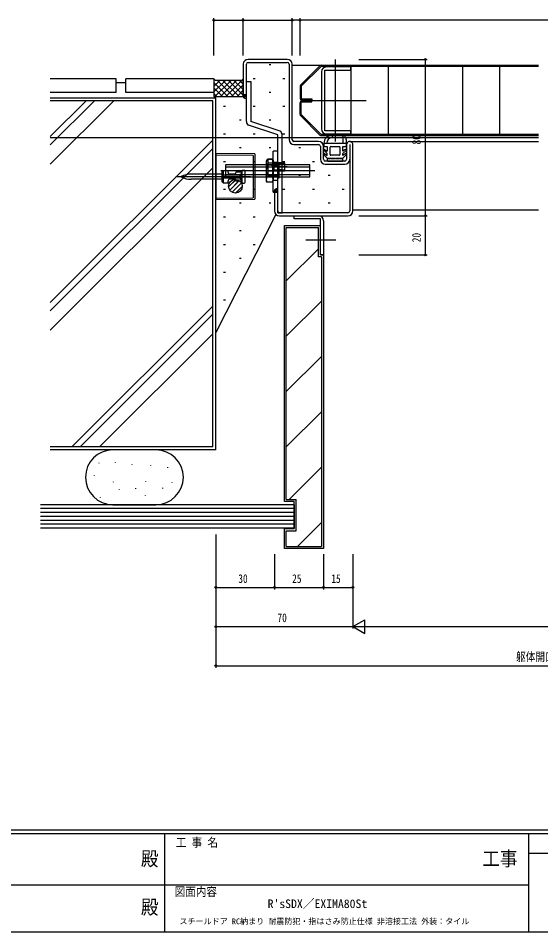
# Model space of a CAD drawing. Units: millimetres, scale not verified. Extents: x -567 to 567, y -403 to 403.
# Drawn here: x -87.4 to 179.5, y -403 to 64 of the extents above; entities that cross this region are included whole.
import ezdxf
from ezdxf.enums import TextEntityAlignment as Align

# ---------------------------------------------------------------- set-up
doc = ezdxf.new("R2010")
doc.units = ezdxf.units.MM
doc.header["$LTSCALE"] = 2
for name, color, linetype in [('0-1_USER1', 3, 'Continuous'), ('0-2_YKK_11', 7, 'Continuous'), ('0-3_YKK_12', 2, 'Continuous'), ('0-4_YKK_13', 4, 'Continuous'), ('0-5_YKK_D', 6, 'Continuous'), ('0-6_YKK_ZWAK', 7, 'Continuous'), ('0-7_YSS_K', 3, 'Continuous'), ('0-8_YSS_KE', 3, 'Continuous')]:
    doc.layers.add(name, color=color, linetype=linetype)
doc.styles.add('ＭＳ ゴシック', font='')
doc.styles.get('ＭＳ ゴシック').set_extended_font_data('MS Gothic')

msp = doc.modelspace()

# ---------------------------------------------------------------- linework, layer by layer
at = {"layer": '0-2_YKK_11'}
for p, q in [((49.999, 43.005), (29.999, 43.005)), ((29.999, 41.405), (49.999, 41.405)), ((50.899, 40.505), (50.899, 1.905)), ((52.499, 1.905), (52.499, 40.505)), ((67.499, 36.605), (67.499, 7.405)), ((65.999, 1.005), (53.399, 1.005)), ((53.399, -0.595), (65.999, -0.595)), ((66.899, -1.495), (66.899, -8.095)), ((68.499, -8.095), (68.499, -1.495)), ((80.299, -0.595), (80.299, -8.095)), ((81.899, -0.595), (81.899, -34.495)), ((83.499, -34.495), (83.499, -0.595)), ((79.399, -8.995), (69.399, -8.995)), ((69.399, -10.595), (79.399, -10.595)), ((80.999, -35.395), (45.999, -35.395)), ((45.999, -36.995), (80.999, -36.995))]:
    msp.add_line(p, q, dxfattribs=at)
for points in [[(27.499, 40.505), (27.499, 25.005), (29.099, 25.005), (29.099, 40.505)], [(69.099, 6.505), (69.099, 37.505), (82.499, 37.505), (82.499, 39.105), (69.999, 39.105)], [(69.999, 4.905), (82.499, 4.905), (82.499, 6.505), (69.099, 6.505)], [(45.099, -34.495), (45.099, -24.995), (43.499, -24.995), (43.499, -34.495)], [(66.899, -56.995), (66.899, -38.595), (53.499, -38.595), (53.499, -36.995), (65.999, -36.995)], [(68.499, -39.495), (68.499, -56.995), (66.899, -56.995)]]:
    msp.add_lwpolyline(points, dxfattribs=at)
for centre, radius, start, end in [((29.999, 40.505), 2.5, 90.00001, 179.99999), ((49.999, 40.505), 2.5, 0.00001, 89.99999), ((29.999, 40.505), 0.9, 90.00001, 179.99999), ((49.999, 40.505), 0.9, 0.00001, 89.99999), ((69.999, 36.605), 2.5, 90.00001, 179.99999), ((69.999, 7.405), 2.5, 180.00001, 269.99999), ((53.399, 1.905), 2.5, 180.00001, 269.99999), ((53.399, 1.905), 0.9, 180.00001, 269.99999), ((65.999, -1.495), 2.5, 0.00001, 89.99999), ((81.899, -0.595), 1.6, 359.99999, 180.00001), ((65.999, -1.495), 0.9, 0.00001, 89.99999), ((69.399, -8.095), 2.5, 180.00001, 269.99999), ((69.399, -8.095), 0.9, 180.00001, 269.99999), ((79.399, -8.095), 0.9, 270.00001, 359.99999), ((79.399, -8.095), 2.5, 270.00001, 359.99999), ((45.999, -34.495), 2.5, 180.00001, 269.99999), ((45.999, -34.495), 0.9, 180.00001, 269.99999), ((65.999, -39.495), 2.5, 0.00001, 89.99999), ((80.999, -34.495), 0.9, 270.00001, 359.99999), ((80.999, -34.495), 2.5, 270.00001, 359.99999)]:
    msp.add_arc(centre, radius, start, end, dxfattribs=at)
at = {"layer": '0-3_YKK_12'}
for p, q in [((52.499, 40.005), (75.413, 40.005)), ((-71.102, 3.004), (178.299, 3.006)), ((81.899, 1.005), (178.299, 1.005)), ((83.499, -33.995), (178.299, -33.995))]:
    msp.add_line(p, q, dxfattribs=at)
at = {"layer": '0-4_YKK_13'}
for p, q in [((74.499, 42.93), (74.499, 1.08)), ((56.792, 29.798), (66.706, 39.712)), ((56.792, 29.798), (66.706, 39.712)), ((57.099, 29.256), (67.247, 39.405)), ((57.099, 29.256), (67.247, 39.405)), ((178.299, 39.405), (67.247, 39.405)), ((178.299, 39.405), (67.247, 39.405)), ((67.413, 40.005), (178.299, 40.005)), ((67.413, 40.005), (178.299, 40.005)), ((82.499, 39.405), (82.499, 4.605)), ((101.499, 39.405), (101.499, 4.605)), ((120.499, 39.405), (120.499, 4.605)), ((139.499, 39.405), (139.499, 4.605)), ((158.499, 39.405), (158.499, 4.605)), ((29.099, 31.605), (31.399, 31.605)), ((29.099, 11.265), (29.099, 31.605)), ((31.399, 31.605), (31.399, 11.2)), ((56.499, 29.091), (56.499, 23.205)), ((56.499, 29.091), (56.499, 23.205)), ((57.099, 29.256), (57.099, 22.805)), ((57.099, 29.256), (57.099, 22.805)), ((56.499, 14.919), (56.499, 20.805)), ((56.499, 14.919), (56.499, 20.805)), ((57.099, 22.805), (62.499, 22.805)), ((57.099, 22.805), (62.499, 22.805)), ((57.099, 21.205), (62.499, 21.205)), ((57.099, 14.754), (57.099, 21.205)), ((57.099, 21.205), (62.499, 21.205)), ((57.099, 14.754), (57.099, 21.205)), ((58.686, 22.005), (90.311, 22.005)), ((56.792, 14.212), (66.706, 4.298)), ((56.792, 14.212), (66.706, 4.298)), ((57.099, 14.754), (67.247, 4.605)), ((57.099, 14.754), (67.247, 4.605)), ((46.375, 6.315), (31.399, 11.2)), ((45.099, 4.414), (30.122, 9.299)), ((45.099, -35.395), (45.099, 4.414)), ((47.399, -35.395), (47.399, 4.349)), ((178.299, 4.605), (67.247, 4.605)), ((178.299, 4.605), (67.247, 4.605)), ((67.413, 4.005), (178.299, 4.005)), ((67.413, 4.005), (178.299, 4.005)), ((68.699, 0.105), (68.699, -1.295)), ((70.199, 0.105), (70.199, -0.095)), ((78.596, 1.631), (78.402, 3.452)), ((78.599, -0.095), (78.599, 1.578)), ((80.047, 2.322), (79.347, 3.728)), ((80.099, 2.099), (80.099, -1.295)), ((42.799, -24.958), (42.799, -3.995)), ((45.099, -3.995), (42.799, -3.995)), ((70.399, -5.095), (68.597, -3.498)), ((80.099, -0.095), (68.699, -0.095)), ((68.975, -3.034), (70.399, -3.854)), ((68.999, -1.595), (70.399, -1.595)), ((70.399, -1.595), (70.399, -3.854)), ((71.899, -5.695), (71.899, -1.895)), ((72.199, -1.595), (76.599, -1.595)), ((76.899, -1.895), (76.899, -5.695)), ((79.823, -3.034), (78.399, -3.854)), ((33.489, -5.353), (13.489, -5.179)), ((13.489, -5.179), (13.489, -28.713)), ((32.489, -6.144), (13.489, -5.979)), ((32.489, -6.144), (32.489, -27.747)), ((33.489, -5.353), (33.489, -28.538)), ((39.999, -8.458), (40.312, -7.916)), ((39.999, -8.458), (39.999, -15.458)), ((40.312, -7.916), (42.486, -7.916)), ((42.352, -8.248), (42.799, -9.022)), ((42.799, -8.458), (42.486, -7.916)), ((42.799, -8.458), (42.799, -15.458)), ((42.799, -9.022), (42.799, -19.022)), ((70.399, -7.495), (68.581, -5.661)), ((70.399, -8.095), (70.399, -8.695)), ((70.699, -8.995), (78.099, -8.995)), ((76.599, -5.995), (72.199, -5.995)), ((78.399, -7.495), (80.218, -5.661)), ((78.399, -8.695), (78.399, -8.095)), ((63.995, -13.995), (15.995, -13.995)), ((17.295, -13.794), (16.795, -14.294)), ((17.295, -13.794), (19.795, -13.794)), ((17.295, -13.794), (17.295, -20.194)), ((61.495, -12.081), (18.495, -12.081)), ((19.795, -14.794), (19.795, -13.794)), ((27.995, -13.744), (27.295, -13.744)), ((37.553, -11.958), (51.064, -11.958)), ((42.352, -11.135), (39.646, -11.135)), ((40.299, -11.958), (47.599, -11.958)), ((48.299, -13.959), (40.299, -13.959)), ((40.312, -9.937), (42.486, -9.937)), ((40.312, -13.978), (42.486, -13.978)), ((49.945, -11.88), (42.645, -11.88)), ((45.099, -9.708), (42.799, -9.708)), ((43.179, -10.338), (42.799, -9.958)), ((45.799, -10.959), (42.799, -10.959)), ((45.799, -11.459), (42.799, -11.459)), ((43.179, -13.578), (42.799, -13.958)), ((44.737, -9.958), (42.999, -9.958)), ((43.179, -9.958), (43.179, -13.958)), ((48.799, -10.338), (43.179, -10.338)), ((48.799, -13.578), (43.179, -13.578)), ((48.799, -9.958), (43.457, -9.958)), ((47.399, -9.88), (45.099, -9.88)), ((47.399, -10.28), (45.099, -10.28)), ((47.399, -13.48), (45.099, -13.48)), ((47.399, -13.88), (45.099, -13.88)), ((31.289, -16.994), (-6.999, -16.994)), ((16.795, -15.694), (0.663, -15.694)), ((16.795, -18.294), (0.663, -18.294)), ((16.795, -19.694), (16.795, -14.294)), ((26.795, -16.244), (17.295, -16.244)), ((26.795, -17.744), (17.295, -17.744)), ((18.495, -15.909), (61.495, -15.909)), ((20.003, -22.168), (23.803, -18.369)), ((23.231, -15.694), (20.359, -15.694)), ((23.231, -18.294), (20.359, -18.294)), ((22.795, -15.794), (20.795, -15.794)), ((22.795, -18.194), (20.795, -18.194)), ((26.795, -14.744), (23.795, -14.744)), ((25.795, -15.694), (26.795, -15.694)), ((25.795, -18.294), (26.795, -18.294)), ((26.045, -16.244), (26.045, -17.744)), ((26.795, -14.244), (26.795, -19.744)), ((26.795, -19.244), (26.795, -14.744)), ((28.495, -19.744), (28.495, -14.244)), ((42.352, -16.909), (39.646, -16.909)), ((39.999, -15.458), (40.312, -15.999)), ((40.312, -15.999), (42.486, -15.999)), ((42.799, -15.458), (42.486, -15.999)), ((45.099, -14.208), (42.799, -14.208)), ((45.799, -16.459), (42.799, -16.459)), ((42.799, -16.959), (45.799, -16.959)), ((17.295, -20.194), (16.795, -19.694)), ((20.003, -22.168), (23.339, -18.832)), ((20.594, -23.822), (25.457, -18.96)), ((20.594, -23.822), (24.702, -19.714)), ((21.762, -24.899), (26.534, -20.128)), ((21.762, -24.899), (26.534, -20.128)), ((23.553, -25.354), (26.989, -21.918)), ((23.553, -25.354), (26.989, -21.918)), ((23.795, -19.194), (23.795, -19.244)), ((26.795, -19.244), (23.795, -19.244)), ((27.295, -20.244), (27.995, -20.244)), ((42.352, -19.795), (42.799, -19.022)), ((45.099, -18.958), (42.799, -18.958)), ((13.489, -27.913), (32.489, -27.747)), ((13.489, -28.713), (33.489, -28.538)), ((45.099, -35.395), (47.399, -35.395)), ((74.826, -49.497), (59.504, -49.497))]:
    msp.add_line(p, q, dxfattribs=at)
for points in [[(62.499, 22.805), (62.499, 22.205), (57.499, 22.205)], [(62.499, 22.805), (62.499, 22.205), (57.499, 22.205)], [(62.499, 21.205), (62.499, 21.805), (57.499, 21.805)], [(62.499, 21.205), (62.499, 21.805), (57.499, 21.805)], [(42.799, -24.958), (45.099, -24.958), (45.099, -3.995)], [(78.399, -3.854), (78.399, -1.595), (79.799, -1.595)], [(79.833, -5.206), (78.399, -6.157), (78.399, -5.095), (80.201, -3.498)], [(42.352, -8.248), (39.646, -8.248), (39.199, -9.022), (39.199, -19.022)], [(68.965, -5.206), (70.399, -6.157), (70.399, -5.095)], [(70.399, -7.495), (74.249, -7.495), (74.249, -7.795), (72.049, -7.795), (71.899, -7.495), (71.749, -7.795), (70.699, -7.795)], [(78.099, -7.795), (77.049, -7.795), (76.899, -7.495), (76.749, -7.795), (74.549, -7.795), (74.549, -7.495), (78.399, -7.495)], [(42.999, -13.958), (48.799, -13.958), (48.799, -9.958)], [(45.099, -17.559), (45.799, -17.559), (45.799, -10.359), (45.099, -10.359)], [(17.295, -20.194), (19.795, -20.194), (19.795, -19.194)], [(42.352, -19.795), (39.646, -19.795), (39.199, -19.022)]]:
    msp.add_lwpolyline(points, dxfattribs=at)
msp.add_lwpolyline([(61.495, -10.995), (18.495, -10.995), (18.495, -16.995), (61.495, -16.995)], close=True, dxfattribs=at)
msp.add_circle((23.489, -21.855), 3.5, dxfattribs=at)
for centre, radius, start, end in [((67.413, 39.005), 1, 90, 135), ((67.413, 39.005), 1, 90, 135), ((57.499, 29.091), 1, 135, 180), ((57.499, 29.091), 1, 135, 180), ((57.499, 23.205), 1, 180, 270), ((57.499, 23.205), 1, 180, 270), ((57.499, 20.805), 1, 90, 180), ((57.499, 20.805), 1, 90, 180), ((57.499, 14.919), 1, 180, 225), ((57.499, 14.919), 1, 180, 225), ((31.499, 11.265), 2.4, 180, 235), ((44.999, 4.349), 2.4, 0, 55), ((67.413, 5.005), 1, 225, 270), ((67.413, 5.005), 1, 225, 270), ((72.702, 0), 4.005, 90.04811, 178.50157), ((73.139, 0.098), 2.94, 98.60851, 179.86445), ((72.699, 3.505), 0.5, 270, 90.10994), ((78.899, 3.505), 0.5, 26.47243, 186.09373), ((78.099, 1.578), 0.5, 360, 6.09373), ((79.599, 2.099), 0.5, 360, 26.47243), ((68.799, -3.277), 0.3, 54.05132, 229.31121), ((68.999, -1.295), 0.3, 180, 270), ((72.199, -1.895), 0.3, 90, 180), ((76.599, -1.895), 0.3, 0, 90), ((79.799, -1.295), 0.3, 270, 360), ((79.999, -3.277), 0.3, 310.68879, 125.94868), ((41.755, -9.692), 2.556, 145.61575, 214.38425), ((41.788, -8.927), 1.789, 145.61575, 214.38425), ((40.243, -9.692), 2.556, 325.61575, 34.38425), ((41.01, -8.927), 1.789, 325.61575, 34.38425), ((68.799, -5.456), 0.3, 56.44409, 226.32577), ((70.699, -8.095), 0.3, 90, 180), ((70.699, -8.695), 0.3, 179.97022, 269.97022), ((72.199, -5.695), 0.3, 180, 270), ((76.599, -5.695), 0.3, 270, 0), ((78.099, -8.095), 0.3, 0, 90), ((78.099, -8.695), 0.3, 269.97022, 0.02978), ((79.999, -5.456), 0.3, 313.67423, 123.55591), ((27.295, -14.244), 0.5, 90.00002, 180.00002), ((27.995, -14.244), 0.5, 0.00002, 90.00002), ((48.752, -14.022), 9.553, 162.41205, 197.58795), ((46.686, -11.958), 6.687, 162.41205, 197.58795), ((41.788, -14.989), 1.789, 145.61575, 214.38425), ((33.246, -14.022), 9.553, 342.41205, 17.58795), ((41.01, -14.989), 1.789, 325.61575, 34.38425), ((36.112, -11.958), 6.687, 342.41205, 17.58795), ((42.999, -9.758), 0.2, 180, 270), ((42.999, -14.158), 0.2, 90, 180), ((-4.103, -16.994), 0.1, 117.65841, 242.34164), ((0.774, -26.3), 10.607, 89.40046, 117.65841), ((0.774, -7.688), 10.607, 242.34164, 270.59959), ((20.795, -14.794), 1, 180.00002, 270.00002), ((20.795, -19.194), 1, 90.00002, 180.00002), ((22.795, -14.794), 1, 270.00002, 0.00002), ((22.795, -19.194), 1, 0.00002, 90.00002), ((25.795, -14.694), 1, 270.00002, 0.00002), ((25.795, -19.294), 1, 0.00002, 90.00002), ((41.755, -18.352), 2.556, 145.61575, 214.38425), ((40.243, -18.352), 2.556, 325.61575, 34.38425), ((27.295, -19.744), 0.5, 180.00002, 270.00002), ((27.995, -19.744), 0.5, 270.00002, 0.00002)]:
    msp.add_arc(centre, radius, start, end, dxfattribs=at)
at = {"layer": '0-5_YKK_D'}
for p, q in [((12.499, 45.005), (12.499, 64.005)), ((12.499, 63.005), (27.499, 63.005)), ((27.499, 45.005), (27.499, 64.005)), ((27.499, 45.005), (27.499, 64.005)), ((27.499, 63.005), (52.499, 63.005)), ((52.499, 45.005), (52.499, 64.005)), ((52.499, 45.005), (52.499, 64.005)), ((56.499, 63.005), (52.499, 63.005)), ((56.499, 45.005), (56.499, 64.005)), ((56.499, 45.005), (56.499, 64.005)), ((292.499, 63.005), (56.499, 63.005)), ((86.499, 43.005), (121.499, 43.005)), ((120.499, 43.005), (120.499, -36.995)), ((86.499, -36.995), (121.499, -36.995)), ((86.499, -36.995), (121.499, -36.995)), ((120.499, -36.995), (120.499, -56.995)), ((86.499, -56.995), (121.499, -56.995)), ((13.489, -199.998), (13.489, -227.998)), ((13.489, -199.998), (13.489, -247.998)), ((13.489, -199.998), (13.489, -267.998)), ((43.499, -209.998), (43.499, -227.998)), ((43.499, -209.998), (43.499, -227.998)), ((68.499, -209.998), (68.499, -227.998)), ((68.499, -209.998), (68.499, -227.998)), ((83.499, -209.998), (83.499, -247.998)), ((83.499, -209.998), (83.499, -247.998)), ((83.499, -209.998), (83.499, -227.998)), ((13.489, -226.998), (43.499, -226.998)), ((43.499, -226.998), (68.499, -226.998)), ((68.499, -226.998), (83.499, -226.998)), ((13.489, -246.998), (83.499, -246.998)), ((83.499, -246.998), (89.561, -243.498)), ((83.499, -246.998), (89.561, -250.498)), ((83.499, -246.998), (95.623, -246.998)), ((89.561, -250.498), (89.561, -243.498)), ((90.499, -246.998), (274.499, -246.998)), ((13.489, -266.998), (371.499, -266.998))]:
    msp.add_line(p, q, dxfattribs=at)
for centre in [(12.499, 63.005), (27.499, 63.005), (27.499, 63.005), (52.499, 63.005), (52.499, 63.005), (56.499, 63.005), (56.499, 63.005), (120.499, 43.005), (120.499, -36.995), (120.499, -36.995), (120.499, -56.995), (13.489, -226.998), (43.499, -226.998), (43.499, -226.998), (68.499, -226.998), (68.499, -226.998), (83.499, -226.998), (13.489, -246.998), (13.489, -266.998)]:
    msp.add_circle(centre, 0.425, dxfattribs=at)
at = {"layer": '0-6_YKK_ZWAK'}
for p, q in [((537.3, -351), (-562.7, -351)), ((483.3, -353), (-562.7, -353)), ((-12.7, -353), (-12.7, -403)), ((173.3, -353), (173.3, -403)), ((270.706, -362.999), (173.3, -362.999)), ((-194.7, -378.999), (-10.7, -378.999)), ((-10.7, -378.999), (173.3, -378.999)), ((-562.7, -403), (483.3, -403))]:
    msp.add_line(p, q, dxfattribs=at)
at = {"layer": '0-7_YSS_K'}
for p, q in [((40.67, 40.353), (41.67, 40.353)), ((27.499, 32.841), (18.663, 24.005)), ((32.595, 33.278), (33.595, 33.278)), ((47.745, 33.278), (48.745, 33.278)), ((13.01, 32.494), (12.499, 31.983)), ((18.428, 32.255), (12.499, 26.326)), ((15.599, 32.255), (12.499, 29.155)), ((12.499, 31.2), (19.694, 24.005)), ((12.499, 28.371), (16.866, 24.005)), ((21.256, 32.255), (13.006, 24.005)), ((14.272, 32.255), (22.522, 24.005)), ((24.084, 32.255), (15.834, 24.005)), ((17.101, 32.255), (25.351, 24.005)), ((19.929, 32.255), (27.499, 24.685)), ((27.499, 30.012), (21.491, 24.005)), ((22.758, 32.255), (27.499, 27.514)), ((25.586, 32.255), (27.499, 30.342)), ((12.499, 25.543), (14.037, 24.005)), ((27.499, 27.184), (24.32, 24.005)), ((27.499, 24.355), (27.148, 24.005)), ((40.67, 26.203), (41.67, 26.203)), ((11.989, 21.823), (-71.102, 21.823)), ((-52.784, 21.823), (-71.102, 3.504)), ((-48.541, 21.823), (-71.102, -0.738)), ((-38.642, 21.823), (-71.102, -10.638)), ((11.989, -155.177), (11.989, 21.823)), ((17.445, 19.128), (18.445, 19.128)), ((32.595, 19.128), (33.595, 19.128)), ((47.745, 19.128), (48.745, 19.128)), ((25.52, 12.053), (26.52, 12.053)), ((40.67, 12.053), (41.67, 12.053)), ((17.445, 4.978), (18.445, 4.978)), ((32.595, 4.978), (33.595, 4.978)), ((47.745, 4.978), (48.745, 4.978)), ((11.989, 1.743), (-71.102, -81.348)), ((11.989, -2.5), (-71.102, -85.591)), ((25.52, -2.097), (26.52, -2.097)), ((40.67, -2.097), (41.67, -2.097)), ((55.82, -2.097), (56.82, -2.097)), ((17.445, -9.172), (18.445, -9.172)), ((32.595, -9.172), (33.595, -9.172)), ((47.745, -9.172), (48.745, -9.172)), ((62.895, -9.172), (63.895, -9.172)), ((11.989, -12.399), (-71.102, -95.491)), ((25.52, -16.247), (26.52, -16.247)), ((40.67, -16.247), (41.67, -16.247)), ((55.82, -16.247), (56.82, -16.247)), ((70.97, -16.247), (71.97, -16.247)), ((17.445, -23.322), (18.445, -23.322)), ((32.595, -23.322), (33.595, -23.322)), ((47.745, -23.322), (48.745, -23.322)), ((62.895, -23.322), (63.895, -23.322)), ((78.045, -23.322), (79.045, -23.322)), ((25.52, -30.397), (26.52, -30.397)), ((40.67, -30.397), (41.67, -30.397)), ((55.82, -30.397), (56.82, -30.397)), ((70.97, -30.397), (71.97, -30.397)), ((44.231, -36.263), (13.489, -96.677)), ((17.445, -37.472), (18.445, -37.472)), ((32.595, -37.472), (33.595, -37.472)), ((48.499, -41.998), (66.899, -41.998)), ((48.499, -182.998), (48.499, -41.998)), ((66.899, -56.995), (66.899, -41.998)), ((25.52, -44.547), (26.52, -44.547)), ((49.499, -42.998), (65.899, -42.998)), ((49.499, -181.998), (49.499, -42.998)), ((17.445, -51.622), (18.445, -51.622)), ((32.595, -51.622), (33.595, -51.622)), ((49.499, -70.293), (65.899, -53.893)), ((25.52, -58.697), (26.52, -58.697)), ((66.899, -56.995), (68.499, -56.995)), ((67.499, -57.998), (67.499, -205.998)), ((17.445, -65.772), (18.445, -65.772)), ((25.52, -72.847), (25.615, -72.847)), ((11.989, -83.11), (-60.078, -155.177)), ((17.445, -79.922), (18.445, -79.922)), ((49.499, -98.577), (67.499, -80.577)), ((11.989, -87.353), (-55.835, -155.177)), ((11.989, -97.252), (-45.936, -155.177)), ((49.499, -126.861), (67.499, -108.861)), ((49.499, -155.145), (67.499, -137.145)), ((11.989, -155.177), (-71.102, -155.177)), ((-17.107, -156.675), (-39.107, -156.675)), ((-46.226, -163.286), (-46.226, -163.486)), ((-37.958, -163.111), (-37.958, -163.311)), ((-29.338, -164.166), (-29.338, -164.366)), ((-19.838, -164.518), (-19.838, -164.718)), ((-11.218, -165.573), (-11.218, -165.773)), ((50.929, -181.998), (67.498, -165.429)), ((-48.689, -169.62), (-48.689, -169.82)), ((-22.477, -172.61), (-22.477, -172.81)), ((-39.014, -172.962), (-39.014, -173.162)), ((-35.847, -176.832), (-35.847, -177.032)), ((-27.579, -176.305), (-27.579, -176.505)), ((-13.681, -176.129), (-13.681, -176.329)), ((-8.931, -173.314), (-8.931, -173.514)), ((-45.523, -181.054), (-45.523, -181.254)), ((-22.653, -179.823), (-22.653, -180.023)), ((49.499, -181.998), (54.499, -181.998)), ((54.499, -197.998), (54.499, -181.998)), ((53.497, -184.678), (-76.102, -184.678)), ((53.497, -186.678), (-76.102, -186.678)), ((-39.107, -184.675), (-17.107, -184.675)), ((53.497, -184.678), (53.497, -196.678)), ((53.497, -188.678), (-76.102, -188.678)), ((53.497, -190.678), (-76.102, -190.678)), ((53.497, -192.678), (-76.102, -192.678)), ((53.497, -194.678), (-76.102, -194.678)), ((55.213, -205.998), (67.498, -193.713)), ((53.497, -196.678), (-76.102, -196.678)), ((53.499, -196.998), (48.499, -196.998)), ((49.499, -197.998), (54.499, -197.998)), ((49.499, -205.998), (49.499, -197.998)), ((49.499, -205.998), (67.499, -205.998))]:
    msp.add_line(p, q, dxfattribs=at)
msp.add_lwpolyline([(27.499, 33.005), (26.749, 32.255), (13.249, 32.255), (12.499, 33.005), (12.499, 24.005), (27.499, 24.005)], close=True, dxfattribs=at)
for points in [[(27.499, 33.005), (26.749, 32.255), (13.249, 32.255), (12.499, 33.005)], [(67.499, -57.998), (65.899, -57.998), (65.899, -42.998)], [(68.499, -56.995), (68.499, -206.998), (48.499, -206.998), (48.499, -196.998)], [(53.499, -196.998), (53.499, -182.998), (48.499, -182.998)]]:
    msp.add_lwpolyline(points, dxfattribs=at)
for centre, radius, start, end in [((29.099, 25.005), 2, 180.00002, 270), ((29.099, 25.005), 1.333, 180.00002, 270), ((29.099, 25.005), 0.667, 180.00002, 270), ((45.099, -24.995), 2, 90, 179.99998), ((45.099, -24.995), 1.333, 90, 179.99998), ((45.099, -24.995), 0.667, 90, 179.99998), ((-39.107, -170.675), 14, 90, 270), ((-17.107, -170.675), 14, 270, 90)]:
    msp.add_arc(centre, radius, start, end, dxfattribs=at)
at = {"layer": '0-8_YSS_KE'}
for p, q in [((-37.501, 33.005), (-71.102, 33.005)), ((-37.501, 26.005), (-37.501, 33.005)), ((-32.501, 26.005), (-32.501, 33.005)), ((12.499, 33.005), (-32.501, 33.005)), ((12.499, 33.005), (12.499, 26.005)), ((-32.501, 31.005), (-37.501, 31.005)), ((-37.501, 26.005), (-71.102, 26.005)), ((12.499, 26.005), (-32.501, 26.005)), ((-71.102, 23.323), (13.489, 23.323)), ((13.489, -156.677), (13.489, 23.323)), ((13.489, -156.677), (-71.102, -156.677))]:
    msp.add_line(p, q, dxfattribs=at)

# ---------------------------------------------------------------- texts
at = {"layer": '0-1_USER1', "style": 'ＭＳ ゴシック'}
for s, height, p in [("R'sSDX／EXIMA80St", 4.399, (39.953, -392.213)), ('スチールドア RC納まり 耐震防犯・指はさみ防止仕様 非溶接工法 外装：タイル', 2.933, (-5.057, -400.035))]:
    msp.add_text(s, height=height, dxfattribs=at).set_placement(p, align=Align.BOTTOM_LEFT)
at = {"layer": '0-5_YKK_D', "style": 'ＭＳ ゴシック', "width": 0.8}
for s, p in [('80', (119.499, -0.515)), ('20', (119.499, -50.515))]:
    msp.add_text(s, height=4.399, rotation=90, dxfattribs=at).set_placement(p, align=Align.BOTTOM_LEFT)
for s, p in [('30', (24.974, -225.998)), ('25', (52.479, -225.998)), ('15', (72.479, -225.998)), ('70', (44.974, -245.998)), ('躯体開口幅=W+160', (166.894, -265.998))]:
    msp.add_text(s, height=4.399, dxfattribs=at).set_placement(p, align=Align.BOTTOM_LEFT)
at = {"layer": '0-6_YKK_ZWAK', "style": 'ＭＳ ゴシック', "width": 0.9}
for s, height, p in [('工 事 名', 4.399, (-6.968, -360.904)), ('殿', 7.331, (-24.817, -371.509)), ('工事', 7.331, (149.631, -371.509)), ('図面内容', 4.399, (-7.532, -386.069)), ('殿', 7.331, (-24.817, -396.254))]:
    msp.add_text(s, height=height, dxfattribs=at).set_placement(p, align=Align.BOTTOM_LEFT)

doc.saveas('drawing.dxf')
